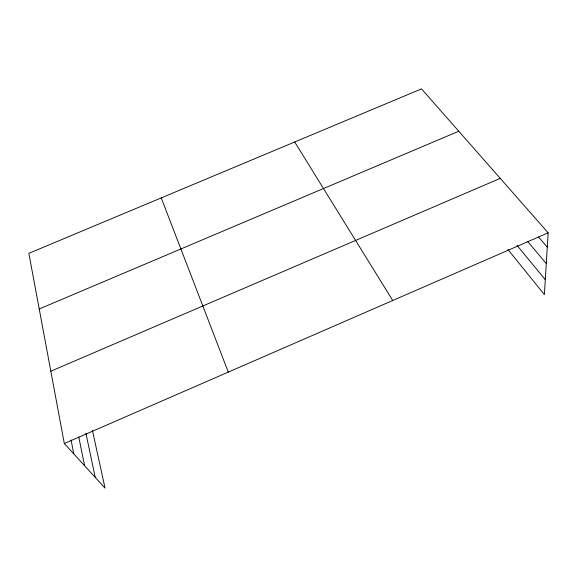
<?xml version="1.0" encoding="UTF-8"?>
<svg xmlns="http://www.w3.org/2000/svg" width="577" height="577" viewBox="0 0 577 577"><rect width="100%" height="100%" fill="white"/><g stroke="black" fill="none" stroke-linecap="round" stroke-linejoin="round"><path stroke-width="0.87" d="M92.421 430.384L105.043 488.12L64.307 443.511L28.85 253.339L421.506 88.88L548.15 232.827L544.378 294.587L507.911 249.488M64.307 443.511L548.15 232.827M50.826 371.206L500.23 178.365M39.229 308.983L458.765 131.231M538.586 237.053L547.277 247.129M527.753 241.59L546.275 263.559M517.042 245.427L545.294 279.679M294.71 141.985L392.728 300.502M161.235 197.889L228.283 372.115M85.937 433.349L95.234 477.381M78.76 436.897L84.617 465.747M71.086 440.035L73.769 453.868"/></g></svg>
